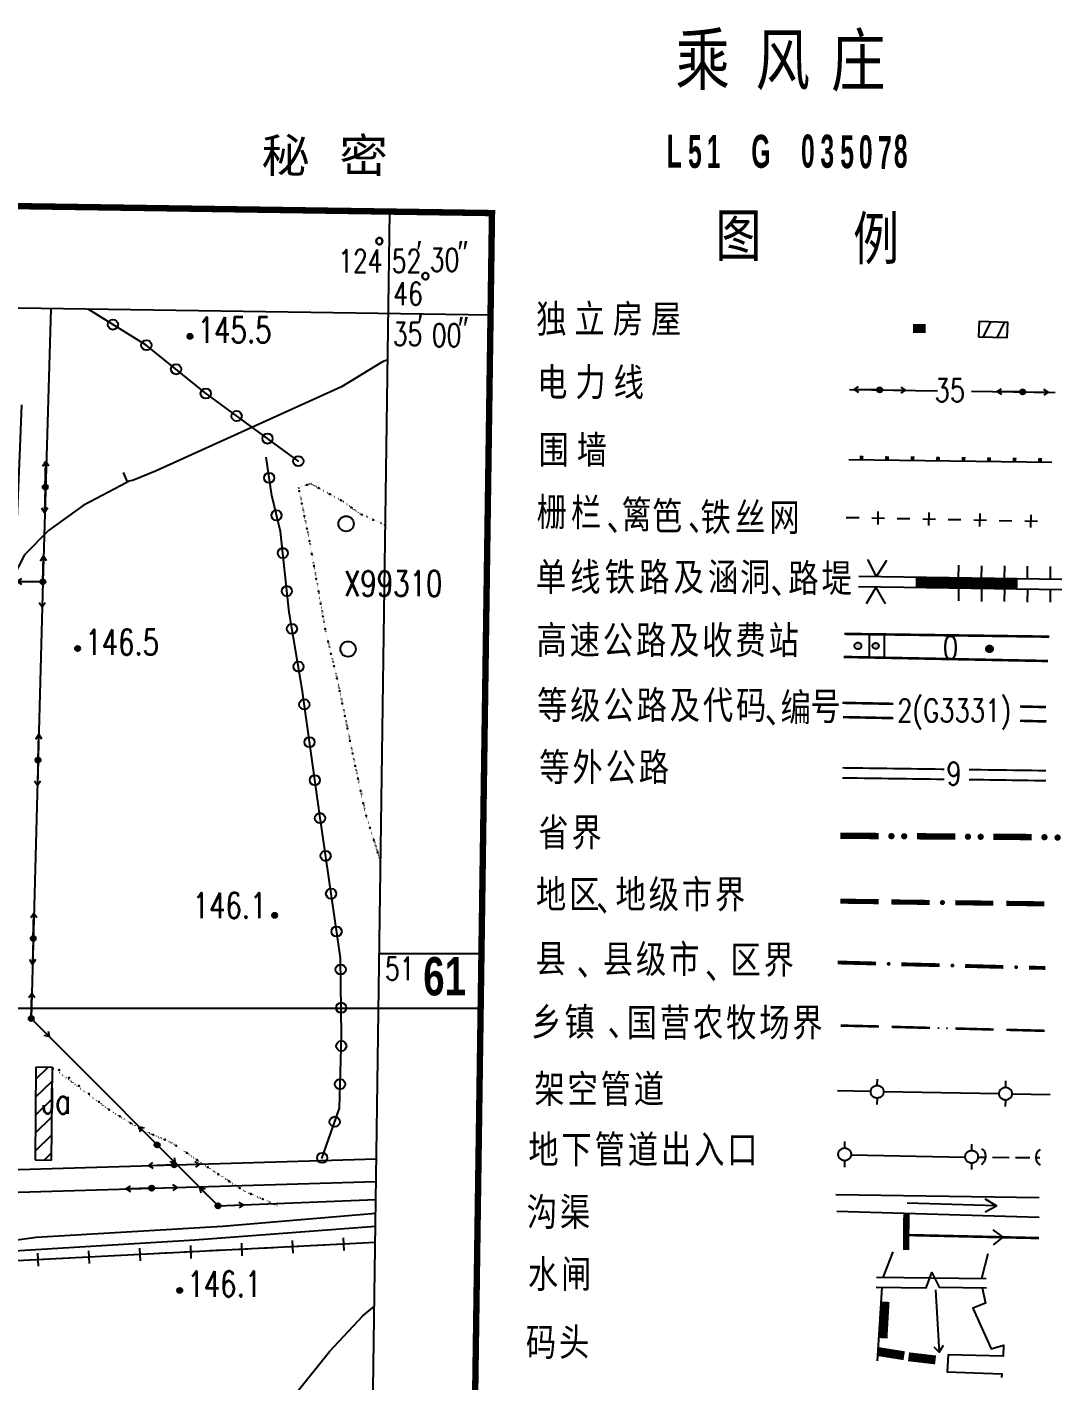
# Model space of a CAD drawing. Extents: x 408766 to 414302, y 5156573 to 5161925.
# Drawn here: x 413491 to 414302, y 5160708 to 5161770 of the extents above; entities that cross this region are included whole.
import ezdxf

# ---------------------------------------------------------------- set-up
doc = ezdxf.new("R2010")
doc.units = 0
doc.header["$LTSCALE"] = 1000
for name, pattern in [('0001', [0.5, 0.5, 0]), ('0004', [0.5, 0.5, 0]), ('5130', [1, 1, 0]), ('5320', [0.0018, 0.0013, -0.0005]), ('5500', [1, 1, 0]), ('7150', [1, 1, 0]), ('8111', [1, 1, 0]), ('8130', [1, 1, 0]), ('9100', [0.001, 0, -0.001]), ('9315', [1, 1, 0]), ('9995', [0.001, 0, -0.001])]:
    doc.linetypes.add(name, pattern=pattern)
doc.layers.get('0').update_dxf_attribs({"linetype": 'CONTINUOUS'})
for name, color, linetype in [('0001', 1, 'CONTINUOUS'), ('0001ADD', 1, 'CONTINUOUS'), ('0001BAK', 1, 'CONTINUOUS'), ('0002', 2, 'CONTINUOUS'), ('0002ADD', 2, 'CONTINUOUS'), ('0005ADD', 5, 'CONTINUOUS'), ('0005BAK', 5, 'CONTINUOUS'), ('0006', 6, 'CONTINUOUS'), ('0007', 7, 'CONTINUOUS'), ('0011ADD', 11, 'CONTINUOUS'), ('0011BAK', 11, 'CONTINUOUS'), ('0012', 12, 'CONTINUOUS'), ('0015', 15, 'CONTINUOUS'), ('0017', 85, 'CONTINUOUS'), ('0018', 7, 'CONTINUOUS')]:
    doc.layers.add(name, color=color, linetype=linetype)
doc.styles.add('CADSLDXJ', font='romanc', dxfattribs={"bigfont": 'cadsldxj'})
doc.styles.add('CDXT', font='hbold.shx', dxfattribs={"width": 0.75, "height": 20, "bigfont": 'cdxt.shx'})
doc.styles.add('SIMPLEX', font='simplex.shx', dxfattribs={"width": 0.75, "height": 20})
doc.styles.add('XST', font='romanc.shx', dxfattribs={"width": 0.75, "height": 20, "bigfont": 'xst.shx'})

# ---------------------------------------------------------------- blocks, each defined once
blk = doc.blocks.new('8140')
for radius in [0.0002, 0.000141, 0.0000832, 0.0000301]:
    blk.add_circle((0, 0), radius)
at = {"flags": 1}
blk.add_attdef('8140', (0, 0), '', height=0.0000001, dxfattribs=at)
blk = doc.blocks.new('9315')
blk.add_circle((0, 0), 0.0004)
at = {"flags": 1}
blk.add_attdef('9315', (0, 0), '', height=0.00000001, dxfattribs=at)
blk = doc.blocks.new('5130')
blk.add_hatch(color=256).paths.add_polyline_path([(0.0002, 0, 1), (-0.0002, 0, 1)])
for points in [[(0, 0), (0.002, 0)], [(0.00164, 0.00023), (0.002, 0), (0.00166, -0.00023)]]:
    blk.add_lwpolyline(points)
blk.add_circle((0, 0), 0.0002)
at = {"flags": 1}
blk.add_attdef('5130', (0, 0), '', height=0.000001, dxfattribs=at)
blk = doc.blocks.new('5131')
for points in [[(-0.00164, -0.00023), (-0.002, 0), (-0.00166, 0.00023)], [(0, 0), (-0.002, 0)]]:
    blk.add_lwpolyline(points)
at = {"flags": 1}
blk.add_attdef('5131', (0, 0), '', height=0.0000000001, dxfattribs=at)
blk = doc.blocks.new('9310')
blk.add_circle((0, 0), 0.0006)
blk = doc.blocks.new('9100')
blk.add_hatch(color=256).paths.add_polyline_path([(0.0001, 0, 1), (-0.0001, 0, 1)])
blk = doc.blocks.new('2111')
h = blk.add_hatch(color=256)
h.paths.add_polyline_path([(0.0005, 0.00035), (-0.0005, 0.00035), (-0.0005, -0.00035), (0.0005, -0.00035)])
h.paths.add_polyline_path([(0, 0), (0, 0), (0, 0), (0, 0)], flags=24)
blk.add_line((0.0005, -0.00035), (0.0005, -0.00035))
at = {"style": 'CADSLDXJ', "flags": 1}
blk.add_attdef('2111', (0, 0), '', height=0.00000001, dxfattribs=at)
blk = doc.blocks.new('4430')
for points in [[(0, 0), (0.0013, 0.00075)], [(0, 0), (0.0013, -0.00075)]]:
    blk.add_lwpolyline(points)
at = {"color": 0, "flags": 1}
blk.add_attdef('4430', (0, 0), '', height=0.000000001, dxfattribs=at)
blk = doc.blocks.new('5330')
at = {"linetype": '5130'}
for points in [[(0, 0.0005), (0, 0.001)], [(0, -0.0005), (0, -0.001)]]:
    blk.add_lwpolyline(points, dxfattribs=at)
blk.add_circle((0, 0), 0.0005, dxfattribs=at)
blk = doc.blocks.new('6610')
blk.add_lwpolyline([(0.0005, 0.00613), (0, 0.007), (0, 0.007), (-0.0005, 0.00613), (0, 0.007), (0, 0)])
at = {"color": 0, "flags": 1}
blk.add_attdef('6610', (0, 0), '', height=0.00001, dxfattribs=at)

msp = doc.modelspace()

# ---------------------------------------------------------------- hatches: boundary and pattern name
at = {"layer": '0001ADD', "linetype": '0001'}
h = msp.add_hatch(dxfattribs=at)
h.set_pattern_fill('U', color=256, scale=10, angle=44.4303, style=0, pattern_type=0)
h.set_pattern_definition([(44.43027613, (-179873.147, 17576.378), (-7.000407832, 7.14102865), [])])
h.paths.add_polyline_path([(413497.1, 5160880.9), (413510, 5160880.8), (413510.8, 5160953.4), (413497.8, 5160953.6)])
at = {"layer": '0012'}
h = msp.add_hatch(dxfattribs=at)
h.set_pattern_fill('U', color=256, scale=10, angle=64.5005, style=0, pattern_type=0)
h.set_pattern_definition([(64.50052387, (-15591.275, -101718.541), (-9.025892206, 4.305028442), [])])
h.paths.add_polyline_path([(414237.2, 5161526.7), (414259.6, 5161526), (414260, 5161537.9), (414237.6, 5161538.6)])
at = {"layer": '0012', "linetype": '7150'}
h = msp.add_hatch(color=256, dxfattribs=at)
edge = h.paths.add_edge_path()
edge.add_arc((414156.4, 5161284.2), 2.42, 0, 360)
edge = h.paths.add_edge_path()
edge.add_arc((414142.5, 5161284.2), 2.69, 0, 360)
msp.add_hatch(color=256, dxfattribs=at).paths.add_polyline_path([(414248.4, 5161281.8, 1.000003), (414243.1, 5161281.8, 1.000003)])
at = {"layer": '0012'}
h = msp.add_hatch(color=256, dxfattribs=at)
edge = h.paths.add_edge_path()
edge.add_arc((414168.8, 5161134.9), 2.5, 0, 360)
h = msp.add_hatch(color=256, dxfattribs=at)
edge = h.paths.add_edge_path()
edge.add_arc((414178.8, 5161134.8), 2.5, 0, 360)
h = msp.add_hatch(color=256, dxfattribs=at)
edge = h.paths.add_edge_path()
edge.add_arc((414228.8, 5161134.5), 2.5, 0, 360)
h = msp.add_hatch(color=256, dxfattribs=at)
edge = h.paths.add_edge_path()
edge.add_arc((414238.8, 5161134.4), 2.5, 0, 360)
h = msp.add_hatch(color=256, dxfattribs=at)
edge = h.paths.add_edge_path()
edge.add_arc((414288.8, 5161134.1), 2.5, 0, 360)
h = msp.add_hatch(color=256, dxfattribs=at)
edge = h.paths.add_edge_path()
edge.add_arc((414299.1, 5161133.8), 2.5, 0, 360)
h = msp.add_hatch(color=256, dxfattribs=at)
edge = h.paths.add_edge_path()
edge.add_arc((414208.8, 5161082.8), 2, 0, 360)
h = msp.add_hatch(color=256, dxfattribs=at)
edge = h.paths.add_edge_path()
edge.add_arc((414166.6, 5161034.7), 1.5, 0, 360)
h = msp.add_hatch(color=256, dxfattribs=at)
edge = h.paths.add_edge_path()
edge.add_arc((414216.6, 5161033.4), 1.5, 0, 360)
h = msp.add_hatch(color=256, dxfattribs=at)
edge = h.paths.add_edge_path()
edge.add_arc((414266.6, 5161032.1), 1.5, 0, 360)
h = msp.add_hatch(color=256, dxfattribs=at)
edge = h.paths.add_edge_path()
edge.add_arc((414205.7, 5160984.3), 0.8, 0, 360)
h = msp.add_hatch(color=256, dxfattribs=at)
edge = h.paths.add_edge_path()
edge.add_arc((414212.4, 5160984.2), 0.8, 0, 360)

# ---------------------------------------------------------------- linework, layer by layer
at = {"layer": '0001', "linetype": '0001'}
msp.add_lwpolyline([(413497.1, 5160880.9), (413510, 5160880.8), (413510.8, 5160953.4), (413497.8, 5160953.6)], close=True, dxfattribs=at)
at = {"layer": '0001BAK', "linetype": '9995'}
msp.add_lwpolyline([(413772, 5161378.7), (413751.6, 5161388), (413738.9, 5161397.3), (413713.6, 5161411.3), (413703.7, 5161408.6), (413711.6, 5161370.1), (413719, 5161329.5), (413724.9, 5161295.6), (413734.3, 5161257.1), (413741.6, 5161221.9), (413749.5, 5161183.6), (413756.2, 5161153), (413768.2, 5161114.4)], dxfattribs=at)
at = {"layer": '0002', "linetype": '5130'}
for points in [[(413509.4, 5161548.7), (413503.2, 5161334.5), (413494.1, 5160991.8), (413640.6, 5160844.9), (413764.5, 5160849.9)], [(412807.6, 5161168.5), (412761.1, 5161341.5), (413503.2, 5161334.5)], [(412246.6, 5160963.1), (412254.9, 5160822), (413049.4, 5160842.8), (413448.7, 5160854.6), (413764.7, 5160864.1)], [(412262.3, 5160964.9), (412271.5, 5160836.4), (412868.3, 5160854.2), (413466.2, 5160872.8), (413764.9, 5160881.7)]]:
    msp.add_lwpolyline(points, dxfattribs=at)
at = {"layer": '0005ADD', "linetype": '5500'}
for points in [[(413698.8, 5160817.8), (413699.3, 5160807.8)], [(413738.8, 5160819.8), (413739.3, 5160809.8)], [(413499.1, 5160807.7), (413499.6, 5160797.7)], [(413539, 5160809.7), (413539.5, 5160799.7)], [(413584.2, 5160807), (413574.2, 5160806.5)], [(413579, 5160811.7), (413579.5, 5160801.7)], [(413604.2, 5160808), (413594.2, 5160807.5)], [(413624.2, 5160809), (413614.2, 5160808.5)], [(413618.9, 5160813.7), (413619.4, 5160803.7)], [(413644.1, 5160810), (413634.1, 5160809.5)], [(413664.1, 5160811), (413654.1, 5160810.5)], [(413658.9, 5160815.7), (413659.4, 5160805.8)], [(413684.1, 5160812), (413674.1, 5160811.5)], [(413704.1, 5160813), (413694.1, 5160812.5)], [(413724, 5160814), (413714, 5160813.5)], [(413744, 5160815.1), (413734, 5160814.5)], [(413764, 5160816.1), (413754, 5160815.6)], [(413504.3, 5160802.9), (413494.3, 5160802.4)], [(413524.3, 5160803.9), (413514.3, 5160803.4)], [(413544.3, 5160804.9), (413534.3, 5160804.4)], [(413564.2, 5160805.9), (413554.2, 5160805.4)]]:
    msp.add_lwpolyline(points, dxfattribs=at)
at = {"layer": '0005BAK', "linetype": '9315'}
for points in [[(413704, 5161428.8), (413630.5, 5161482.6), (413584.3, 5161520.2), (413538.8, 5161548.3)], [(413722.1, 5160882.1), (413735.8, 5160921.4), (413737.5, 5160977.9), (413736.6, 5161039.4), (413720.4, 5161151.1), (413706.7, 5161250.2), (413696.4, 5161310.7), (413689.5, 5161374), (413682.7, 5161402.2), (413678.4, 5161432.1)]]:
    msp.add_lwpolyline(points, dxfattribs=at)
at = {"layer": '0005BAK', "linetype": '5500'}
msp.add_lwpolyline([(413764, 5160816.1), (413472.6, 5160801.3), (413465.6, 5160556.8), (413458.2, 5160407.8), (413455.2, 5160333.4), (413669.4, 5160324.1)], dxfattribs=at)
at = {"layer": '0006', "linetype": '0004'}
for points in [[(413764.3, 5160838.8), (413644.2, 5160828.6), (413498.1, 5160820.1), (413473.4, 5160816.7), (413467.5, 5160820.1), (413464.9, 5160826.1), (413464.9, 5160877), (413470, 5160986.5), (413476.6, 5161227.5), (413485.1, 5161433.5), (413486.7, 5161473.4)], [(413764.2, 5160828.6), (413622.5, 5160817.9), (413467.5, 5160808.6), (413462.5, 5160806.5), (413461, 5160767.9), (413450.9, 5160513.9), (413445.1, 5160332.7), (413447.2, 5160329.1), (413500.8, 5160327.7), (413665.9, 5160321.2), (413693.4, 5160322), (413715.6, 5160322.7), (413738.4, 5160322), (413744.2, 5160322.7), (413749.9, 5160324.8), (413753.1, 5160329)]]:
    msp.add_lwpolyline(points, dxfattribs=at)
at = {"layer": '0006', "linetype": '8130', "elevation": 146}
msp.add_lwpolyline([(413569.7, 5161412.8), (413566.4, 5161420.1)], dxfattribs=at)
at = {"layer": '0007', "linetype": '8111'}
for points in [[(413773.8, 5161508.5), (413769.7, 5161506.9), (413737.4, 5161487.5), (413591.5, 5161421.2), (413574.2, 5161414.1), (413571, 5161413.5), (413564.6, 5161409.9), (413534.9, 5161394.3), (413507.7, 5161374.7), (413488.8, 5161355.6), (413478.7, 5161335.6), (413470.9, 5161304.1)], [(413760.6, 5160581), (413750.1, 5160600.2), (413725.7, 5160635.1), (413710.5, 5160663.4), (413701.4, 5160683.8), (413703.7, 5160700.2), (413728.1, 5160730.5), (413754.2, 5160758.7), (413763.3, 5160766.2)]]:
    msp.add_lwpolyline(points, dxfattribs=at)
at = {"layer": '0011BAK', "linetype": '9100'}
msp.add_lwpolyline([(413510.8, 5160953.4), (413554.7, 5160920.6), (413579.9, 5160904.9), (413604.2, 5160894.5), (413637.3, 5160872), (413661.6, 5160856.3), (413687.7, 5160845.1)], dxfattribs=at)
at = {"layer": '0012'}
for p, q in [((413707.2, 5156833.1), (413775.5, 5161624.8)), ((413854.4, 5161543.7), (408904.1, 5161616.2)), ((408894.8, 5161000), (413846.6, 5161000))]:
    msp.add_line(p, q, dxfattribs=at)
for points, const_width in [([(408833.2, 5156904.5), (408905.3, 5161696.2), (413855.5, 5161623.7), (413787.2, 5156832), (408833.2, 5156904.5)], 5), ([(414145.3, 5161430.3), (414145.4, 5161433.3)], 3), ([(414165.3, 5161430), (414165.4, 5161433)], 3), ([(414185.3, 5161429.8), (414185.4, 5161432.8)], 3), ([(414205.3, 5161429.5), (414205.4, 5161432.5)], 3), ([(414225.3, 5161429.3), (414225.4, 5161432.3)], 3), ([(414245.3, 5161429), (414245.4, 5161432)], 3), ([(414265.3, 5161428.8), (414265.4, 5161431.8)], 3), ([(414285.3, 5161428.5), (414285.4, 5161431.5)], 3), ([(414131.8, 5161293.6), (414292.7, 5161291.4)], 2), ([(414131.4, 5161275.5), (414291.6, 5161272.3)], 2), ([(414130.4, 5161239.5), (414170.3, 5161238.7)], 2), ([(414269.6, 5161236.6), (414289.9, 5161236.2)], 2), ([(414130.9, 5161228.3), (414170.3, 5161227.5)], 2), ([(414269.6, 5161225.4), (414290.4, 5161224.9)], 2), ([(414130.4, 5161188.5), (414210.2, 5161187.4)], 1.5), ([(414130.4, 5161180.6), (414210.2, 5161179.5)], 1.5), ([(414229.6, 5161187.1), (414289.9, 5161186.3)], 1.5), ([(414229.6, 5161179.3), (414289.9, 5161178.4)], 1.5), ([(414180.5, 5160839), (414180.4, 5160810.3)], 5), ([(414180.5, 5160822), (414284.6, 5160819.6)], 2), ([(414163.8, 5160769.7), (414162.2, 5160741)], 7), ([(414158.1, 5160730.6), (414178.8, 5160727.3)], 7), ([(414182.2, 5160726.5), (414203.4, 5160724)], 7)]:
    msp.add_lwpolyline(points, dxfattribs=dict(at, const_width=const_width))
msp.add_lwpolyline([(414237.2, 5161526.7), (414259.6, 5161526), (414260, 5161537.9), (414237.6, 5161538.6)], close=True, dxfattribs=at)
for points in [[(414135.9, 5161485.3), (414204.9, 5161484.3)], [(414231.5, 5161483.9), (414297.1, 5161483)], [(414135.3, 5161430.4), (414294.5, 5161428.4)], [(414133.4, 5161384.9), (414143.4, 5161384.8)], [(414153.4, 5161384.6), (414163.3, 5161384.4)], [(414158.3, 5161379.5), (414158.4, 5161389.5)], [(414173.3, 5161384.2), (414183.3, 5161384)], [(414193.3, 5161383.8), (414203.3, 5161383.6)], [(414198.2, 5161378.7), (414198.4, 5161388.7)], [(414213.3, 5161383.4), (414223.3, 5161383.2)], [(414233.3, 5161383), (414243.3, 5161382.8)], [(414238.2, 5161377.9), (414238.4, 5161387.9)], [(414253.3, 5161382.6), (414263.3, 5161382.4)], [(414273.3, 5161382.2), (414283.3, 5161382.1)], [(414278.2, 5161377.1), (414278.4, 5161387.1)], [(414302.5, 5161336.2), (414143.1, 5161338.5)], [(414221.5, 5161337.4), (414221.6, 5161347.4)], [(414239.5, 5161337.1), (414239.6, 5161347.1)], [(414257.5, 5161336.9), (414257.6, 5161346.9)], [(414275.5, 5161336.6), (414275.6, 5161346.6)], [(414293.5, 5161336.4), (414293.6, 5161346.4)], [(414302.4, 5161328.2), (414143, 5161330.5)], [(414221.4, 5161329.4), (414221.3, 5161319.4)], [(414239.4, 5161329.1), (414239.3, 5161319.1)], [(414257.4, 5161328.9), (414257.3, 5161318.9)], [(414275.4, 5161328.6), (414275.3, 5161318.6)], [(414293.4, 5161328.4), (414293.2, 5161318.4)], [(414151.3, 5161293.3), (414151.3, 5161275.1)], [(414163.2, 5161293.2), (414163.2, 5161274.9)], [(414152.6, 5160934.7), (414126.6, 5160935.2)], [(414162.6, 5160934.7), (414253.3, 5160933)], [(414263.3, 5160932.8), (414293.2, 5160932.2)], [(414137.1, 5160885), (414226.7, 5160883.1)], [(414236.7, 5160883), (414242.8, 5160883.2)], [(414239.3, 5160877.4), (414240.9, 5160879.1), (414242.2, 5160881.1), (414242.8, 5160883.4), (414242.5, 5160885.9), (414241.7, 5160888), (414239.6, 5160889.7)], [(414248.1, 5160883), (414261.1, 5160882.9)], [(414266.1, 5160882.9), (414277.3, 5160882.8)], [(414285.6, 5160876.9), (414283.7, 5160878.7), (414282.6, 5160880.5), (414282.2, 5160882.9), (414282.5, 5160885.4), (414283.5, 5160887.5), (414285.6, 5160889.2)], [(414282.2, 5160882.8), (414285.3, 5160882.8)], [(414125.2, 5160853.8), (414284.6, 5160851.5)], [(414126, 5160840.6), (414284.6, 5160835.9)], [(414248.2, 5160826.1), (414256.1, 5160820.3), (414248.6, 5160814.2)], [(414162.2, 5160788.8), (414170.1, 5160808.8)], [(414239.6, 5160788.1), (414244.6, 5160807.6)], [(414156.8, 5160781), (414195.9, 5160780.5), (414200.5, 5160792.6), (414206.3, 5160781), (414243.4, 5160780.5)], [(414157.2, 5160788.9), (414243, 5160788)], [(414161.3, 5160780.9), (414157.6, 5160723.2)], [(414203.4, 5160778.9), (414206.3, 5160730.2)], [(414240, 5160780.6), (414242.5, 5160768.5), (414232.5, 5160764.7), (414247.1, 5160732.7), (414256.7, 5160735.6), (414256.3, 5160726.9), (414213.4, 5160728.1), (414212.6, 5160714.8), (414255.5, 5160713.2), (414255, 5160710.3)], [(414202.1, 5160734.4), (414206.3, 5160730.2), (414209.6, 5160735.6)]]:
    msp.add_lwpolyline(points, dxfattribs=at)
for points in [[(414267.7, 5161332.7, 8, 8, 0), (414187.7, 5161333.8, 0, 0, 0)], [(414128.8, 5161135.2, 5, 5, 0), (414158.8, 5161135, 0, 0, 0)], [(414188.8, 5161134.8, 5, 5, 0), (414218.8, 5161134.6, 0, 0, 0)], [(414248.8, 5161134.4, 5, 5, 0), (414278.8, 5161134.2, 0, 0, 0)], [(414128.8, 5161083.9, 4, 4, 0), (414158.8, 5161083.5, 0, 0, 0)], [(414168.8, 5161083.3, 4, 4, 0), (414198.8, 5161082.9, 0, 0, 0)], [(414218.8, 5161082.7, 4, 4, 0), (414248.8, 5161082.3, 0, 0, 0)], [(414258.8, 5161082.2, 4, 4, 0), (414288.8, 5161081.8, 0, 0, 0)], [(414126.6, 5161035.8, 3, 3, 0), (414156.6, 5161035, 0, 0, 0)], [(414176.6, 5161034.4, 3, 3, 0), (414206.6, 5161033.7, 0, 0, 0)], [(414226.6, 5161033.1, 3, 3, 0), (414256.6, 5161032.3, 0, 0, 0)], [(414276.6, 5161031.8, 3, 3, 0), (414289.4, 5161031.5, 0, 0, 0)], [(414129, 5160986.3, 2, 2, 0), (414159, 5160985.6, 0, 0, 0)], [(414169, 5160985.3, 2, 2, 0), (414199, 5160984.5, 0, 0, 0)], [(414219, 5160984, 2, 2, 0), (414249, 5160983.2, 0, 0, 0)], [(414259, 5160983, 2, 2, 0), (414289, 5160982.2, 0, 0, 0)]]:
    msp.add_lwpolyline(points, format="xyseb", dxfattribs=at)
at = {"layer": '0012', "linetype": '7150'}
for centre, radius in [((414142.5, 5161284.2), 2.69), ((414156.4, 5161284.2), 2.42), ((414245.7, 5161281.8), 2.69)]:
    msp.add_circle(centre, radius, dxfattribs=at)
at = {"layer": '0018', "color": 2}
msp.add_lwpolyline([(413767.2, 5161042.9), (413847.2, 5161042.9)], dxfattribs=at)

# ---------------------------------------------------------------- block references
at = {"layer": '0001ADD', "linetype": '9995', "xscale": 10000, "yscale": 10000, "zscale": 10000}
for p in [(413704.3, 5161405.6), (413710.3, 5161410.4), (413719.4, 5161408.1), (413728.1, 5161403.3), (413706.3, 5161395.8), (413736.9, 5161398.4), (413745.1, 5161392.8), (413708.3, 5161386), (413753.4, 5161387.2), (413762.4, 5161383), (413771.5, 5161378.9), (413710.4, 5161376.2), (413712.3, 5161366.4), (413714.1, 5161356.5), (413715.9, 5161346.7), (413717.6, 5161336.8), (413719.4, 5161327), (413721.1, 5161317.2), (413722.9, 5161307.3), (413724.6, 5161297.5), (413726.9, 5161287.7), (413729.2, 5161278), (413731.6, 5161268.3), (413733.9, 5161258.6), (413736, 5161248.8), (413738, 5161239), (413740.1, 5161229.2), (413742.1, 5161219.4), (413744.1, 5161209.6), (413746.2, 5161199.8), (413748.2, 5161190), (413750.3, 5161180.2), (413752.4, 5161170.5), (413754.5, 5161160.7), (413756.8, 5161151), (413759.8, 5161141.4), (413762.8, 5161131.9), (413765.8, 5161122.3)]:
    msp.add_blockref('9100', p, dxfattribs=at)
at = {"layer": '0002ADD', "linetype": '5130', "xscale": 10000, "yscale": 10000, "zscale": 10000}
for name, p, rotation in [('5131', (413505.1, 5161408.8), 268.5722982576458), ('5130', (413505.1, 5161408.8), 268.5722982576458), ('5131', (413503.2, 5161334.5), 268.5722982576458), ('5131', (413503.2, 5161334.5), 359.4579858035892), ('5130', (413503.2, 5161334.5), 268.4696683445579), ('5131', (413499.5, 5161194.6), 268.4696683445579), ('5130', (413499.5, 5161194.6), 268.4696683445579), ('5131', (413495.7, 5161054.6), 268.4696683445579), ('5130', (413495.7, 5161054.6), 268.4696683445579), ('5131', (413494.1, 5160991.8), 268.4696683445579), ('5130', (413494.1, 5160991.8), 314.9201527263801), ('5131', (413592.9, 5160892.7), 314.9201527263801), ('5130', (413592.9, 5160892.7), 314.9201527263801), ('5131', (413606.2, 5160877), 1.718430239395265), ('5130', (413606.2, 5160877), 1.718430239395265), ('5131', (413588.6, 5160858.8), 1.716679908706055), ('5130', (413588.6, 5160858.8), 1.716679908706055), ('5131', (413640.6, 5160844.9), 314.9201527263801), ('5130', (413640.6, 5160844.9), 2.32966855349248)]:
    msp.add_blockref(name, p, dxfattribs=dict(at, rotation=rotation))
at = {"layer": '0005ADD', "linetype": '9315', "xscale": 10000, "yscale": 10000, "zscale": 10000}
for p in [(413558.2, 5161536.2), (413584.4, 5161520.1), (413607.7, 5161501.2), (413631, 5161482.2), (413655.2, 5161464.5), (413679.4, 5161446.8), (413703.6, 5161429.1), (413680.7, 5161416), (413686.5, 5161386.6), (413691.4, 5161357), (413694.6, 5161327.2), (413698.6, 5161297.5), (413703.7, 5161267.9), (413708.3, 5161238.3), (413712.4, 5161208.6), (413716.5, 5161178.8), (413720.6, 5161149.1), (413725, 5161119.4), (413729.3, 5161089.8), (413733.6, 5161060.1), (413736.8, 5161030.3), (413737.2, 5161000.3), (413737.3, 5160970.3), (413736.3, 5160940.3), (413732.1, 5160910.9), (413722.3, 5160882.6)]:
    msp.add_blockref('9315', p, dxfattribs=at)
at = {"layer": '0011ADD', "linetype": '9100', "xscale": 10000, "yscale": 10000, "zscale": 10000}
for p in [(413516, 5160951.5), (413523.8, 5160945.3), (413531.6, 5160939), (413539.4, 5160932.8), (413547.2, 5160926.5), (413555.1, 5160920.3), (413563.6, 5160915.1), (413572.1, 5160909.8), (413580.6, 5160904.6), (413589.8, 5160900.7), (413599, 5160896.8), (413607.8, 5160892.1), (413616.1, 5160886.5), (413624.3, 5160880.8), (413632.6, 5160875.2), (413640.9, 5160869.6), (413649.3, 5160864.2), (413657.7, 5160858.8), (413666.5, 5160854.2), (413675.7, 5160850.2), (413684.9, 5160846.3)]:
    msp.add_blockref('9100', p, dxfattribs=at)
at = {"layer": '0012', "xscale": 10000, "yscale": 10000, "zscale": 10000}
for name, p, rotation in [('2111', (414190.7, 5161533.2), 0.4144723182627907), ('5131', (414159.6, 5161485), 359.1790401238883), ('5130', (414159.6, 5161485), 359.1790401238883), ('5131', (414271.7, 5161483.4), 359.1790401238883), ('5130', (414271.7, 5161483.4), 359.1790401238883), ('4430', (414157.2, 5161338.6), 87.97518829424149), ('4430', (414156.5, 5161330.1), 270), ('5330', (414157.6, 5160934.4), 358.8930867475464), ('5330', (414258.3, 5160932.9), 358.8930867475464), ('5330', (414132.1, 5160885.3), 358.8930867475464), ('5330', (414231.7, 5160883.4), 358.8930867475464), ('6610', (414181.2, 5160847.1), 268.1492283280924)]:
    msp.add_blockref(name, p, dxfattribs=dict(at, rotation=rotation))
at = {"layer": '0015', "xscale": 10000, "yscale": 10000, "zscale": 10000}
for p in [(413618.7, 5161527, 145.5), (413530.5, 5161282.1, 146.5), (413685, 5161072.8, 146.1), (413610.6, 5160778.6, 146.1)]:
    msp.add_blockref('8140', p, dxfattribs=at)
at = {"layer": '0015', "linetype": '5320', "xscale": 10000, "yscale": 10000, "zscale": 10000}
for p in [(413741.1, 5161380), (413742.6, 5161281.7)]:
    msp.add_blockref('9310', p, dxfattribs=at)

# ---------------------------------------------------------------- texts
at = {"layer": '0007', "style": 'SIMPLEX', "width": 0.75}
for s, p in [('145.5', (413624.7, 5161522, 145.5)), ('146.5', (413536.5, 5161277.1, 146.5)), ('146.1', (413620.7, 5161070.5, 146.1)), ('146.1', (413616.6, 5160773.6, 146.1))]:
    msp.add_text(s, height=20, dxfattribs=at).set_placement(p)
at = {"layer": '0012'}
for s, height, style, p in [('乘', 45, 'CDXT', (413999.4, 5161720.2)), ('风', 45, 'CDXT', (414062.2, 5161720.1)), ('庄', 45, 'CDXT', (414121.3, 5161719.5)), ('图', 38, 'CDXT', (414030.7, 5161586)), ('例', 38, 'CDXT', (414138.7, 5161583.5)), ('°', 18, 'XST', (413762.6, 5161586.3)), ('′', 18, 'XST', (413796, 5161583.9)), ('″', 18, 'XST', (413828.4, 5161583.8)), ('°', 18, 'XST', (413798.7, 5161558.8)), ('独', 25, 'XST', (413890.2, 5161527.4)), ('立', 25, 'XST', (413920.2, 5161527.4)), ('房', 25, 'XST', (413950.2, 5161527.4)), ('屋', 25, 'XST', (413980.2, 5161527.4)), ('′', 18, 'XST', (413796.8, 5161526.2)), ('″', 18, 'XST', (413828.7, 5161524.1)), ('电', 25, 'XST', (413890.9, 5161477.7)), ('力', 25, 'XST', (413920.9, 5161477.7)), ('线', 25, 'XST', (413950.9, 5161477.7)), ('围', 25, 'XST', (413892, 5161424.7)), ('墙', 25, 'XST', (413922, 5161424.7)), ('栅', 25, 'XST', (413890.5, 5161375.9)), ('栏', 25, 'XST', (413917.4, 5161375.5)), ('篱', 25, 'XST', (413957.2, 5161373.9)), ('笆', 25, 'XST', (413981.2, 5161372.6)), ('铁', 25, 'XST', (414019.1, 5161371.8)), ('丝', 25, 'XST', (414046.1, 5161371.8)), ('网', 25, 'XST', (414073.1, 5161371.8)), ('、', 25, 'XST', (413945.3, 5161371.9)), ('、', 25, 'XST', (414009.2, 5161371.9)), ('单', 25, 'XST', (413889.9, 5161324.9)), ('线', 25, 'XST', (413916.9, 5161324.9)), ('铁', 25, 'XST', (413943.9, 5161324.9)), ('路', 25, 'XST', (413970.9, 5161324.9)), ('及', 25, 'XST', (413997.9, 5161324.9)), ('涵', 25, 'XST', (414024.9, 5161324.9)), ('洞', 25, 'XST', (414050.1, 5161324.9)), ('路', 25, 'XST', (414087.9, 5161324)), ('堤', 25, 'XST', (414114, 5161324)), ('、', 25, 'XST', (414073.9, 5161322.4)), ('高', 25, 'XST', (413890.4, 5161275.4)), ('速', 25, 'XST', (413916.4, 5161275.4)), ('公', 25, 'XST', (413942.4, 5161275.4)), ('路', 25, 'XST', (413968.4, 5161275.4)), ('及', 25, 'XST', (413994.4, 5161275.4)), ('收', 25, 'XST', (414020.4, 5161275.4)), ('费', 25, 'XST', (414046.4, 5161275.4)), ('站', 25, 'XST', (414072.4, 5161275.4)), ('等', 25, 'XST', (413890.9, 5161224.4)), ('级', 25, 'XST', (413916.9, 5161224.4)), ('公', 25, 'XST', (413942.9, 5161224.4)), ('路', 25, 'XST', (413968.9, 5161224.4)), ('及', 25, 'XST', (413994.9, 5161224.4)), ('代', 25, 'XST', (414020.9, 5161224.4)), ('码', 25, 'XST', (414046.9, 5161224.4)), ('编', 25, 'XST', (414081.9, 5161222.6)), ('号', 25, 'XST', (414105.2, 5161223.5)), ('、', 25, 'XST', (414069.4, 5161220.9)), ('等', 25, 'XST', (413892.6, 5161175.7)), ('外', 25, 'XST', (413918.6, 5161175.7)), ('公', 25, 'XST', (413944.6, 5161175.7)), ('路', 25, 'XST', (413970.6, 5161175.7)), ('省', 25, 'XST', (413891.8, 5161124.5)), ('界', 25, 'XST', (413917.8, 5161124.5)), ('市', 25, 'XST', (414004.4, 5161076)), ('地', 25, 'XST', (413890, 5161076)), ('区', 25, 'XST', (413916, 5161076)), ('地', 25, 'XST', (413952.4, 5161076)), ('级', 25, 'XST', (413978.4, 5161076)), ('界', 25, 'XST', (414030.4, 5161076)), ('、', 25, 'XST', (413937.2, 5161073.4)), ('县', 25, 'XST', (413889.8, 5161025.6)), ('县', 25, 'XST', (413942.4, 5161025.2)), ('级', 25, 'XST', (413968.4, 5161025.2)), ('市', 25, 'XST', (413994.4, 5161025.2)), ('区', 25, 'XST', (414042.6, 5161024.7)), ('界', 25, 'XST', (414068.6, 5161024.7)), ('、', 25, 'XST', (413921.9, 5161023.1)), ('、', 25, 'XST', (414022.6, 5161020.4)), ('乡', 25, 'XST', (413886.3, 5160975.9)), ('镇', 25, 'XST', (413912.3, 5160975.9)), ('国', 25, 'XST', (413961.1, 5160975.4)), ('营', 25, 'XST', (413987.1, 5160975.4)), ('农', 25, 'XST', (414013.1, 5160975.4)), ('牧', 25, 'XST', (414039.1, 5160975.4)), ('场', 25, 'XST', (414065.1, 5160975.4)), ('界', 25, 'XST', (414091.1, 5160975.4)), ('、', 25, 'XST', (413946.2, 5160975.5)), ('架', 25, 'XST', (413888.7, 5160923.3)), ('空', 25, 'XST', (413914.7, 5160923.3)), ('管', 25, 'XST', (413940.7, 5160923.3)), ('道', 25, 'XST', (413966.7, 5160923.3)), ('地', 25, 'XST', (413884, 5160875.8)), ('管', 25, 'XST', (413936, 5160875.8)), ('道', 25, 'XST', (413962, 5160875.8)), ('出', 25, 'XST', (413988, 5160875.8)), ('入', 25, 'XST', (414014, 5160875.8)), ('下', 25, 'XST', (413910, 5160875.8)), ('口', 25, 'XST', (414040, 5160875.8)), ('沟', 25, 'XST', (413882.8, 5160826.8)), ('渠', 25, 'XST', (413908.8, 5160826.8)), ('水', 25, 'XST', (413883.7, 5160778.1)), ('闸', 25, 'XST', (413909.7, 5160778.1)), ('码', 25, 'XST', (413882.1, 5160724.7)), ('头', 25, 'XST', (413908.1, 5160724.7))]:
    msp.add_text(s, height=height, dxfattribs=dict(at, style=style)).set_placement(p)
for s, height, style, width, p in [('秘', 30, 'CDXT', 1.333333, (413674.6, 5161652.8)), ('密', 30, 'CDXT', 1.333333, (413735.8, 5161652.8)), ('L', 25.9, 'CDXT', 0.555556, (413992.6, 5161659.2)), ('5', 25.9, 'CDXT', 0.555556, (414009.3, 5161659.1)), ('1', 25.9, 'CDXT', 0.555556, (414024, 5161659)), ('G', 25.9, 'CDXT', 0.555556, (414058.9, 5161659.2)), ('0', 25.9, 'CDXT', 0.555556, (414097.9, 5161659.4)), ('3', 25.9, 'CDXT', 0.555556, (414113.1, 5161659.3)), ('5', 25.9, 'CDXT', 0.555556, (414128.7, 5161658.9)), ('0', 25.9, 'CDXT', 0.555556, (414143.3, 5161658.8)), ('7', 25.9, 'CDXT', 0.555556, (414158.3, 5161658.4)), ('8', 25.9, 'CDXT', 0.555556, (414170.7, 5161659.3)), ('124', 18, 'SIMPLEX', 0.75, (413734.9, 5161577.1)), ('52', 18, 'SIMPLEX', 0.75, (413776.9, 5161577.1)), ('30', 18, 'SIMPLEX', 0.75, (413806.7, 5161578)), ('46', 18, 'SIMPLEX', 0.75, (413778.1, 5161551.4)), ('35', 18, 'SIMPLEX', 0.75, (413777.7, 5161519.8)), ('00', 18, 'SIMPLEX', 0.75, (413808.3, 5161518.9)), (' 35', 18, 'SIMPLEX', 0.777778, (414193, 5161475.7, 163.7)), ('0', 18, 'SIMPLEX', 0.777778, (414209.1, 5161273.8, 163.7)), ('2(G3331)', 18, 'SIMPLEX', 0.777778, (414173.3, 5161224.5, 163.7)), (' 9', 18, 'SIMPLEX', 0.777778, (414202.2, 5161175, 163.7)), ('51', 18, 'SIMPLEX', 0.75, (413771.6, 5161022)), ('61', 30, 'CDXT', 0.75, (413801.6, 5161010))]:
    msp.add_text(s, height=height, dxfattribs=dict(at, style=style, width=width)).set_placement(p)
at = {"layer": '0017', "linetype": '0001', "style": 'SIMPLEX', "width": 0.75}
for s, p in [('X99310', (413739.4, 5161323.1)), ('Ja', (413502.6, 5160917.2))]:
    msp.add_text(s, height=20, dxfattribs=at).set_placement(p)

doc.saveas('drawing.dxf')
